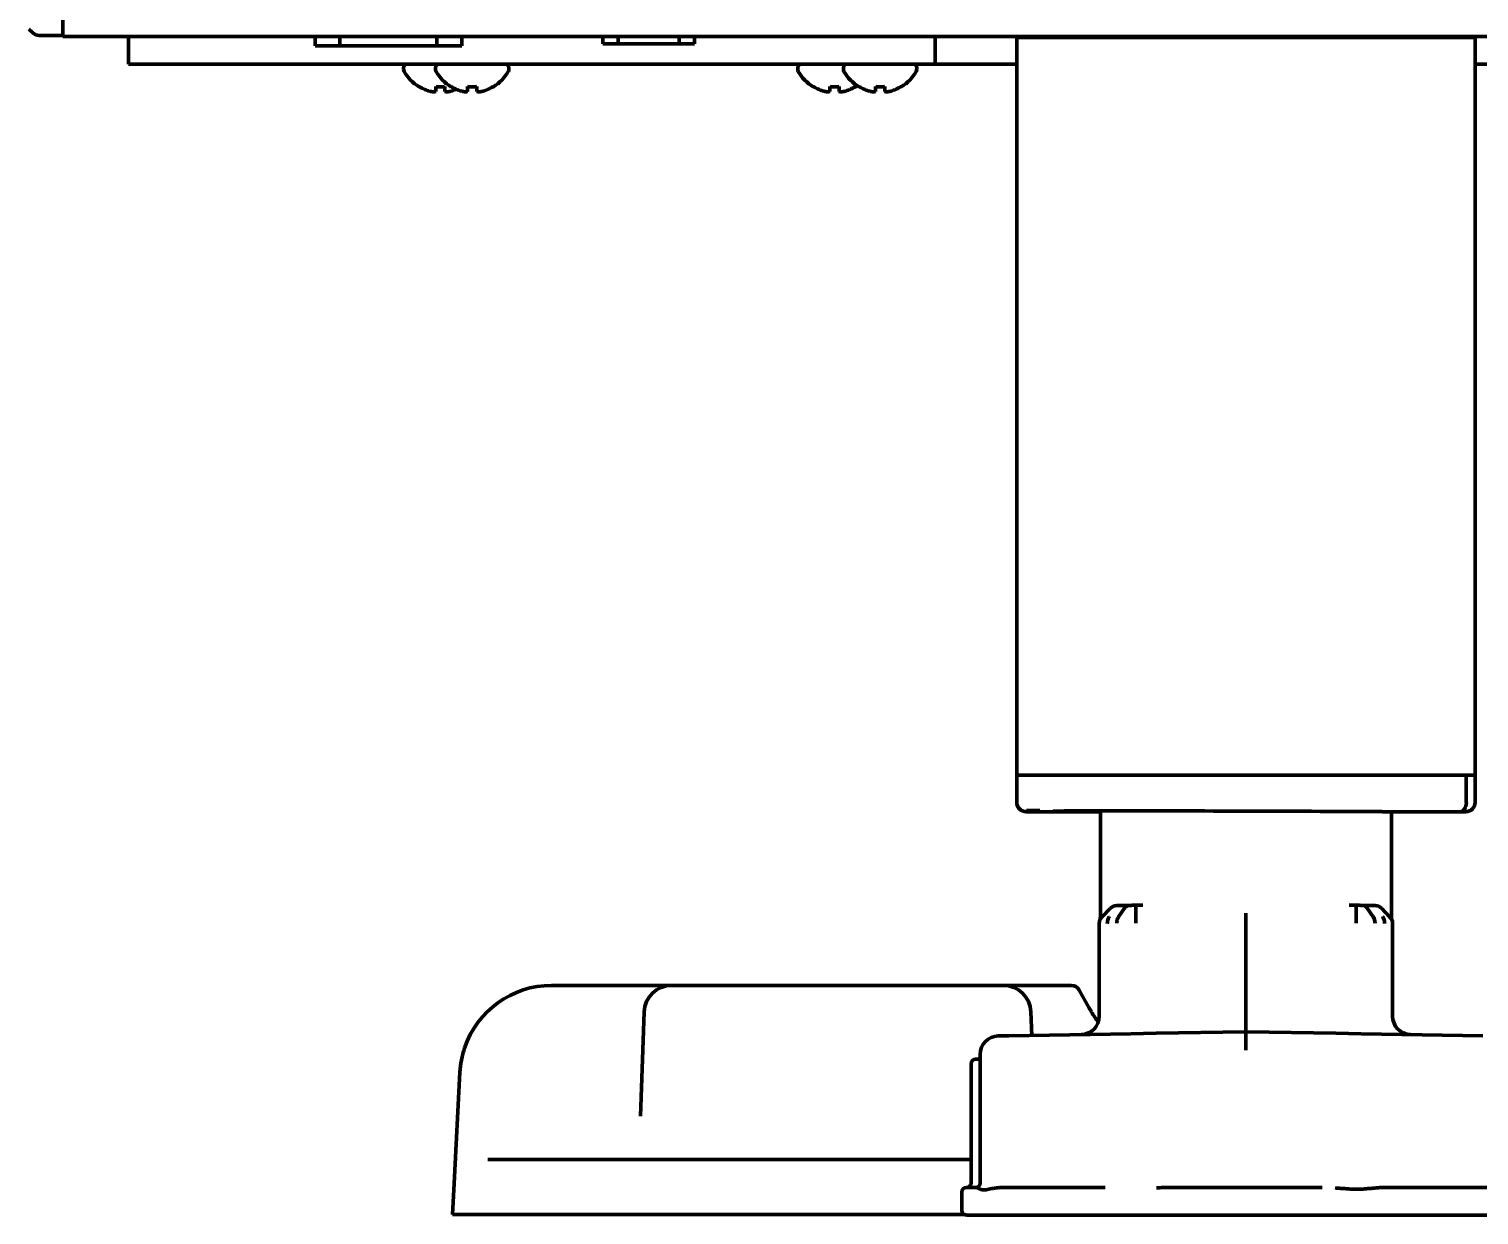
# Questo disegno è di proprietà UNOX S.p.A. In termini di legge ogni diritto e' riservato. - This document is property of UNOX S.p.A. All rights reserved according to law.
# Model space of a CAD drawing. Header units: inches. Extents: x -2983 to 7024, y 422 to 5529.
# Drawn here: x 1055.3 to 1213.5, y 2093.3 to 2222.7 of the extents above; entities that cross this region are included whole.
import ezdxf

# ---------------------------------------------------------------- set-up
doc = ezdxf.new("R2010")
doc.units = ezdxf.units.IN

msp = doc.modelspace()

# ---------------------------------------------------------------- linework, layer by layer
at = {"linetype": 'Continuous', "lineweight": 70}
for p, q in [((1055.29, 2222.72), (1055.71, 2222.31)), ((1059, 2223.69), (1059, 2221.89)), ((1056.41, 2222.02), (1059, 2222.02)), ((1230.01, 2221.89), (1059, 2221.89)), ((1066.14, 2221.89), (1066.14, 2218.89)), ((1086.5, 2221.89), (1086.5, 2220.89)), ((1089.21, 2220.89), (1086.5, 2220.89)), ((1089.21, 2220.89), (1089.21, 2221.89)), ((1089.21, 2220.89), (1099.79, 2220.89)), ((1099.79, 2221.89), (1099.79, 2220.89)), ((1099.79, 2220.89), (1102.5, 2220.89)), ((1102.5, 2220.89), (1102.5, 2221.89)), ((1117.9, 2221.89), (1117.9, 2221.09)), ((1119.58, 2221.09), (1117.9, 2221.09)), ((1119.58, 2221.09), (1119.58, 2221.89)), ((1126.22, 2221.09), (1119.58, 2221.09)), ((1126.22, 2221.89), (1126.22, 2221.09)), ((1127.9, 2221.09), (1126.22, 2221.09)), ((1127.9, 2221.09), (1127.9, 2221.89)), ((1154.14, 2221.89), (1154.14, 2218.89)), ((1163.05, 2221.79), (1163.05, 2221.89)), ((1163.05, 2221.79), (1164.85, 2221.79)), ((1163.05, 2141.34), (1163.05, 2221.79)), ((1164.25, 2221.79), (1164.25, 2221.89)), ((1164.85, 2221.79), (1211.25, 2221.79)), ((1211.25, 2221.79), (1213.05, 2221.79)), ((1211.85, 2221.79), (1211.85, 2221.89)), ((1213.05, 2221.79), (1213.05, 2221.89)), ((1213.05, 2221.79), (1213.05, 2141.34)), ((1066.14, 2218.89), (1069.14, 2218.89)), ((1069.14, 2218.89), (1146.14, 2218.89)), ((1096.16, 2218.49), (1096.16, 2218.29)), ((1099.64, 2218.49), (1099.64, 2218.29)), ((1107.64, 2218.29), (1107.64, 2218.49)), ((1139.16, 2218.49), (1139.16, 2218.29)), ((1144.14, 2218.49), (1144.14, 2218.29)), ((1146.14, 2218.89), (1154.14, 2218.89)), ((1152.14, 2218.29), (1152.14, 2218.49)), ((1154.14, 2218.89), (1162.14, 2218.89)), ((1162.14, 2218.89), (1163.05, 2218.89)), ((1213.05, 2218.89), (1214.64, 2218.89)), ((1097.86, 2216.41), (1097.86, 2216.45)), ((1101.34, 2216.41), (1101.34, 2216.45)), ((1105.94, 2216.45), (1105.94, 2216.41)), ((1140.86, 2216.41), (1140.86, 2216.45)), ((1145.46, 2216.45), (1145.46, 2216.41)), ((1145.84, 2216.41), (1145.84, 2216.45)), ((1150.44, 2216.45), (1150.44, 2216.41)), ((1163.05, 2141.34), (1164.85, 2141.34)), ((1163.05, 2138.49), (1163.05, 2141.34)), ((1164.85, 2141.34), (1211.25, 2141.34)), ((1211.25, 2141.34), (1213.05, 2141.34)), ((1212.09, 2141.34), (1212.09, 2138.34)), ((1212.09, 2141.34), (1212.09, 2138.34)), ((1213.05, 2138.35), (1213.05, 2141.34)), ((1163.05, 2138.49), (1163.05, 2138.35)), ((1164.48, 2137.34), (1164.71, 2137.34)), ((1164.48, 2137.34), (1164.71, 2137.34)), ((1164.72, 2137.34), (1172.18, 2137.34)), ((1164.72, 2137.34), (1172.18, 2137.34)), ((1172.18, 2137.43), (1172.18, 2125.65)), ((1202.9, 2137.34), (1211.39, 2137.34)), ((1202.9, 2137.34), (1211.39, 2137.34)), ((1203.93, 2125.65), (1203.93, 2137.34)), ((1211.39, 2137.34), (1211.61, 2137.34)), ((1211.39, 2137.34), (1211.62, 2137.34)), ((1173.26, 2126.8), (1172.34, 2125.85)), ((1173.96, 2127.1), (1174.27, 2127.1)), ((1174.81, 2126.82), (1174.16, 2125.88)), ((1174.27, 2127.1), (1175.3, 2127.12)), ((1176.03, 2126.84), (1176.03, 2125.9)), ((1176.04, 2127.13), (1176.8, 2127.15)), ((1199.3, 2127.15), (1200.06, 2127.13)), ((1200.07, 2126.84), (1200.07, 2125.9)), ((1200.8, 2127.12), (1201.83, 2127.1)), ((1201.29, 2126.82), (1201.94, 2125.88)), ((1201.83, 2127.1), (1202.14, 2127.1)), ((1202.84, 2126.8), (1203.76, 2125.85)), ((1172.05, 2115.03), (1172.05, 2125.15)), ((1188.05, 2115.34), (1188.05, 2125.4)), ((1201.94, 2125.88), (1201.94, 2125.88)), ((1204.05, 2125.15), (1204.05, 2115.03)), ((1112.3, 2118.39), (1117.18, 2118.39)), ((1117.18, 2118.39), (1125.4, 2118.39)), ((1125.4, 2118.39), (1130.89, 2118.39)), ((1130.89, 2118.39), (1156.11, 2118.39)), ((1156.11, 2118.39), (1161.6, 2118.39)), ((1161.6, 2118.39), (1167.6, 2118.39)), ((1167.6, 2118.39), (1169, 2118.39)), ((1170.93, 2115.98), (1169.87, 2117.88)), ((1122, 2104.13), (1122.4, 2115.5)), ((1164.6, 2115.5), (1164.69, 2112.93)), ((1171.21, 2115.49), (1170.93, 2115.98)), ((1178.25, 2113.17), (1187.95, 2113.34)), ((1187.95, 2113.34), (1188.05, 2113.34)), ((1188.05, 2113.34), (1188.16, 2113.34)), ((1188.16, 2113.34), (1197.85, 2113.17)), ((1161.03, 2112.87), (1162.2, 2112.89)), ((1162.2, 2112.89), (1175.5, 2113.12)), ((1175.5, 2113.12), (1178.25, 2113.17)), ((1197.85, 2113.17), (1200.61, 2113.12)), ((1200.61, 2113.12), (1213.9, 2112.89)), ((1158.81, 2110.34), (1158.56, 2110.34)), ((1159.06, 2110.87), (1159.06, 2096.72)), ((1101.68, 2096.77), (1102.31, 2108.92)), ((1158.06, 2109.59), (1158.06, 2109.84)), ((1158.06, 2096.84), (1158.06, 2109.59)), ((1109.66, 2099.39), (1105.33, 2099.39)), ((1158.06, 2099.39), (1109.66, 2099.39)), ((1101.68, 2096.77), (1101.5, 2093.39)), ((1157.6, 2096.34), (1158.56, 2096.34)), ((1158.08, 2096.84), (1158.06, 2096.84)), ((1161.69, 2096.34), (1172.71, 2096.34)), ((1179.72, 2096.34), (1196.38, 2096.34)), ((1203.39, 2096.34), (1214.41, 2096.34)), ((1157.05, 2095.84), (1157.05, 2093.84)), ((1109.49, 2093.39), (1101.5, 2093.39)), ((1109.49, 2093.39), (1157.33, 2093.39)), ((1218.55, 2093.34), (1157.55, 2093.34))]:
    msp.add_line(p, q, dxfattribs=at)
for centre, radius, start, end in [((1056.41, 2223.02), 1, 225, 270), ((1096.56, 2218.49), 0.4, 90, 180), ((1096.56, 2218.29), 0.4, 180, 210.3012), ((1100.36, 2220.51), 4.8, 210.3012, 238.4186), ((1100.04, 2218.49), 0.4, 90, 180), ((1100.04, 2218.29), 0.4, 180, 210.3012), ((1103.84, 2220.51), 4.8, 210.3012, 238.4186), ((1103.44, 2220.51), 4.8, 301.5837, 329.6988), ((1107.24, 2218.49), 0.4, 0, 90), ((1107.24, 2218.29), 0.4, 329.6988, 0), ((1139.56, 2218.49), 0.4, 90, 180), ((1139.56, 2218.29), 0.4, 180, 210.3012), ((1143.36, 2220.51), 4.8, 210.3012, 238.4186), ((1144.54, 2218.49), 0.4, 90, 180), ((1144.54, 2218.29), 0.4, 180, 210.3012), ((1148.34, 2220.51), 4.8, 210.3012, 238.4186), ((1147.94, 2220.51), 4.8, 301.5837, 329.6988), ((1151.74, 2218.49), 0.4, 0, 90), ((1151.74, 2218.29), 0.4, 329.6988, 0), ((1100.16, 2220.19), 3.78, 262.3959, 269.9965), ((1100.16, 2220.19), 3.78, 270.0035, 277.6041), ((1103.64, 2220.19), 3.78, 262.3959, 269.9965), ((1103.64, 2220.19), 3.78, 270.0035, 277.6041), ((1143.16, 2220.19), 3.78, 262.3959, 269.9965), ((1143.16, 2220.19), 3.78, 270.0035, 277.6041), ((1142.96, 2220.51), 4.8, 301.5837, 304.0715), ((1148.14, 2220.19), 3.78, 262.3959, 269.9965), ((1148.14, 2220.19), 3.78, 270.0035, 277.6041), ((1170.18, 2126.01), 2, 344.3099, 0.04), ((1173.98, 2126.1), 1, 91, 135.5), ((1173.05, 2125.15), 1, 135.5, 180), ((1203.05, 2125.15), 1, 0, 44.5), ((1112.3, 2108.39), 10, 90, 161.5533), ((1125.4, 2115.39), 3, 90, 178), ((1161.6, 2115.39), 3, 2, 90), ((1169, 2117.39), 1, 29.22, 90), ((1170.05, 2115.03), 2, 271, 0), ((1178.19, 2119.39), 8, 209.22, 218.678), ((1206.05, 2115.03), 2, 180, 269), ((1161.06, 2110.87), 2, 91, 180), ((1158.56, 2109.84), 0.5, 90, 180), ((1158.81, 2110.59), 0.25, 270, 0), ((1157.55, 2095.84), 0.5, 90, 180), ((1158.56, 2096.84), 0.5, 270, 0), ((1157.55, 2093.84), 0.5, 180, 270)]:
    msp.add_arc(centre, radius, start, end, dxfattribs=at)
for centre, major_axis, ratio, start_param, end_param in [((1164.05, 2138.35), (1, 0), 0.999995, 3.141593, 4.709304), ((1165.55, 2137.34), (-1.5, 0), 0.003085, 0.00001, 0.785408), ((1165.55, 2137.48), (-1.5, 0), 0.003085, 4.712399, 5.977528), ((1188.05, 2137.34), (-21, 0.06), 0.003085, 3.927, 6.996876), ((1211.39, 2138.34), (0, 1), 0.707107, 3.141593, 4.712389), ((1211.39, 2138.34), (0, 1), 0.707107, 3.141593, 4.712389), ((1210.55, 2137.34), (1.5, 0), 0.003085, 5.497778, 6.283176), ((1212.05, 2138.35), (1, 0), 0.999995, 4.715474, 6.283185), ((1200.04, 2126.13), (-0.017, -1), 0.01745, 2.356346, 3.141594), ((1202.12, 2126.1), (0, 1), 1, 5.48906, 6.265732), ((1173.64, 2125.16), (0.01, -1), 0.707088, 3.925849, 4.70425), ((1201.43, 2125.18), (-0.017, -1), 0.707053, 1.583129, 2.362365), ((1202.46, 2125.16), (-0.01, -1), 0.707088, 1.578072, 2.357338)]:
    msp.add_ellipse(centre, major_axis=major_axis, ratio=ratio, start_param=start_param, end_param=end_param, dxfattribs=at)
for points, knots in [([(1097.86, 2216.45), (1098.06, 2216.32), (1098.27, 2216.21), (1098.6, 2216.08), (1098.71, 2216.03), (1098.93, 2215.96), (1099.04, 2215.93), (1099.16, 2215.9)], [0, 0, 0, 0, 0.5, 0.5, 0.75, 0.75, 1, 1, 1, 1]), ([(1100.66, 2216.45), (1100.66, 2216.32), (1100.66, 2216.21), (1100.66, 2216.08), (1100.66, 2216.03), (1100.66, 2215.96), (1100.66, 2215.93), (1100.66, 2215.9)], [0, 0, 0, 0, 0.5, 0.5, 0.75, 0.75, 1, 1, 1, 1]), ([(1101.16, 2215.9), (1101.21, 2215.91), (1101.32, 2215.94), (1101.48, 2215.99), (1101.64, 2216.05), (1101.78, 2216.1), (1101.87, 2216.14), (1101.9, 2216.15)], [0, 0, 0, 0, 0.213498, 0.426997, 0.640495, 0.853994, 1, 1, 1, 1]), ([(1101.34, 2216.45), (1101.55, 2216.32), (1101.76, 2216.21), (1102.08, 2216.08), (1102.19, 2216.03), (1102.41, 2215.96), (1102.53, 2215.93), (1102.64, 2215.9)], [0, 0, 0, 0, 0.5, 0.5, 0.75, 0.75, 1, 1, 1, 1]), ([(1104.14, 2216.45), (1104.14, 2216.32), (1104.14, 2216.21), (1104.14, 2216.08), (1104.14, 2216.03), (1104.14, 2215.96), (1104.14, 2215.93), (1104.14, 2215.9)], [0, 0, 0, 0, 0.5, 0.5, 0.75, 0.75, 1, 1, 1, 1]), ([(1140.86, 2216.45), (1141.06, 2216.32), (1141.27, 2216.21), (1141.6, 2216.08), (1141.71, 2216.03), (1141.93, 2215.96), (1142.04, 2215.93), (1142.16, 2215.9)], [0, 0, 0, 0, 0.5, 0.5, 0.75, 0.75, 1, 1, 1, 1]), ([(1143.66, 2216.45), (1143.66, 2216.32), (1143.66, 2216.21), (1143.66, 2216.08), (1143.66, 2216.03), (1143.66, 2215.96), (1143.66, 2215.93), (1143.66, 2215.9)], [0, 0, 0, 0, 0.5, 0.5, 0.75, 0.75, 1, 1, 1, 1]), ([(1145.84, 2216.45), (1146.04, 2216.32), (1146.25, 2216.21), (1146.58, 2216.08), (1146.69, 2216.03), (1146.91, 2215.96), (1147.03, 2215.93), (1147.14, 2215.9)], [0, 0, 0, 0, 0.5, 0.5, 0.75, 0.75, 1, 1, 1, 1]), ([(1148.64, 2216.45), (1148.64, 2216.32), (1148.64, 2216.21), (1148.64, 2216.08), (1148.64, 2216.03), (1148.64, 2215.96), (1148.64, 2215.93), (1148.64, 2215.9)], [0, 0, 0, 0, 0.5, 0.5, 0.75, 0.75, 1, 1, 1, 1]), ([(1174.81, 2126.82), (1174.85, 2126.87), (1174.88, 2126.91), (1174.94, 2126.97), (1174.96, 2126.98), (1174.99, 2127.01), (1175, 2127.01), (1175.02, 2127.03), (1175.03, 2127.03), (1175.08, 2127.07), (1175.12, 2127.08), (1175.18, 2127.1), (1175.19, 2127.11), (1175.21, 2127.11), (1175.21, 2127.11), (1175.22, 2127.11), (1175.23, 2127.11), (1175.23, 2127.11), (1175.26, 2127.12), (1175.28, 2127.12), (1175.3, 2127.12)], [0, 0, 0, 0, 0.25, 0.25, 0.375, 0.375, 0.4375, 0.4375, 0.5, 0.5, 0.75, 0.75, 0.8125, 0.828125, 0.828125, 0.84375, 0.84375, 0.875, 0.875, 1, 1, 1, 1]), ([(1175.3, 2127.12), (1175.35, 2127.12), (1175.41, 2127.12), (1175.49, 2127.12), (1175.52, 2127.12), (1175.56, 2127.12), (1175.58, 2127.12), (1175.61, 2127.12), (1175.63, 2127.13), (1175.7, 2127.13), (1175.77, 2127.13), (1175.87, 2127.13), (1175.9, 2127.13), (1175.97, 2127.13), (1176, 2127.13), (1176.04, 2127.13)], [0, 0, 0, 0, 0.25, 0.25, 0.375, 0.375, 0.4375, 0.4375, 0.5, 0.5, 0.75, 0.75, 0.875, 0.875, 1, 1, 1, 1]), ([(1176.03, 2126.84), (1176.03, 2126.89), (1176.03, 2126.97), (1176.03, 2127.03), (1176.03, 2127.08), (1176.03, 2127.1), (1176.04, 2127.12), (1176.04, 2127.12), (1176.04, 2127.12), (1176.04, 2127.13), (1176.04, 2127.13), (1176.04, 2127.13), (1176.04, 2127.13), (1176.04, 2127.13)], [0, 0, 0, 0, 0.25, 0.5, 0.5, 0.75, 0.75, 0.8125, 0.84375, 0.84375, 0.875, 0.875, 1, 1, 1, 1]), ([(1188.05, 2125.69), (1188.05, 2125.78), (1188.05, 2125.87), (1188.05, 2126.02), (1188.05, 2126.09), (1188.05, 2126.18), (1188.05, 2126.21), (1188.05, 2126.23), (1188.05, 2126.24), (1188.05, 2126.25), (1188.05, 2126.25), (1188.05, 2126.26)], [0, 0, 0, 0, 0.5, 0.5, 0.75, 0.875, 0.9375, 0.9375, 0.96875, 0.96875, 1, 1, 1, 1]), ([(1200.06, 2127.13), (1200.08, 2127.13), (1200.1, 2127.13), (1200.13, 2127.13), (1200.18, 2127.13), (1200.27, 2127.13), (1200.33, 2127.13), (1200.38, 2127.13), (1200.4, 2127.13), (1200.43, 2127.13), (1200.44, 2127.13), (1200.52, 2127.12), (1200.58, 2127.12), (1200.67, 2127.12), (1200.69, 2127.12), (1200.75, 2127.12), (1200.77, 2127.12), (1200.8, 2127.12)], [0, 0, 0, 0, 0.0625, 0.0625, 0.125, 0.25, 0.375, 0.375, 0.4375, 0.4375, 0.5, 0.5, 0.75, 0.75, 0.875, 0.875, 1, 1, 1, 1]), ([(1201.29, 2126.82), (1201.26, 2126.87), (1201.22, 2126.91), (1201.17, 2126.96), (1201.16, 2126.97), (1201.14, 2126.98), (1201.13, 2126.99), (1201.1, 2127.01), (1201.08, 2127.03), (1201.02, 2127.07), (1200.98, 2127.09), (1200.92, 2127.1), (1200.91, 2127.11), (1200.89, 2127.11), (1200.89, 2127.11), (1200.88, 2127.11), (1200.88, 2127.11), (1200.87, 2127.11), (1200.84, 2127.12), (1200.82, 2127.12), (1200.8, 2127.12)], [0, 0, 0, 0, 0.25, 0.25, 0.3125, 0.3125, 0.375, 0.375, 0.5, 0.5, 0.75, 0.75, 0.8125, 0.828125, 0.828125, 0.84375, 0.84375, 0.875, 0.875, 1, 1, 1, 1]), ([(1173.13, 2125.87), (1173.13, 2125.86), (1173.12, 2125.84), (1173.1, 2125.82), (1173.1, 2125.81), (1173.07, 2125.77), (1173.06, 2125.74), (1173.02, 2125.66), (1173, 2125.6), (1172.97, 2125.51), (1172.97, 2125.48), (1172.95, 2125.42), (1172.95, 2125.39), (1172.94, 2125.32), (1172.94, 2125.28), (1172.93, 2125.24), (1172.93, 2125.23), (1172.93, 2125.22), (1172.93, 2125.2), (1172.93, 2125.18), (1172.93, 2125.16)], [0, 0, 0, 0, 0.0625, 0.0625, 0.125, 0.125, 0.25, 0.25, 0.5, 0.5, 0.625, 0.625, 0.75, 0.75, 0.875, 0.90625, 0.921875, 0.921875, 0.9375, 1, 1, 1, 1]), ([(1174.16, 2125.88), (1174.15, 2125.86), (1174.13, 2125.82), (1174.1, 2125.78), (1174.1, 2125.77), (1174.1, 2125.77), (1174.09, 2125.76), (1174.09, 2125.76), (1174.09, 2125.75), (1174.08, 2125.74), (1174.05, 2125.67), (1174.03, 2125.61), (1174, 2125.49), (1173.98, 2125.43), (1173.97, 2125.31), (1173.96, 2125.24), (1173.97, 2125.18)], [0, 0, 0, 0, 0.125, 0.1875, 0.195313, 0.195313, 0.203125, 0.203125, 0.21875, 0.25, 0.25, 0.5, 0.5, 0.75, 0.75, 1, 1, 1, 1]), ([(1176.04, 2125.19), (1176.04, 2125.26), (1176.04, 2125.32), (1176.03, 2125.45), (1176.03, 2125.51), (1176.03, 2125.6), (1176.03, 2125.64), (1176.03, 2125.68), (1176.03, 2125.69), (1176.03, 2125.69), (1176.03, 2125.69), (1176.03, 2125.7), (1176.03, 2125.7), (1176.03, 2125.72), (1176.03, 2125.74), (1176.03, 2125.8), (1176.03, 2125.85), (1176.03, 2125.9)], [0, 0, 0, 0, 0.25, 0.25, 0.5, 0.5, 0.625, 0.65625, 0.660156, 0.660156, 0.664063, 0.664063, 0.671875, 0.6875, 0.75, 0.75, 1, 1, 1, 1]), ([(1188.05, 2125.69), (1188.05, 2125.69), (1188.05, 2125.69), (1188.05, 2125.66), (1188.05, 2125.62), (1188.05, 2125.55), (1188.05, 2125.47), (1188.05, 2125.43), (1188.05, 2125.4)], [0, 0, 0, 0, 0.000031, 0.000031, 0.250024, 0.500016, 0.750008, 1, 1, 1, 1]), ([(1200.07, 2125.9), (1200.07, 2125.85), (1200.07, 2125.8), (1200.07, 2125.69), (1200.07, 2125.63), (1200.07, 2125.51), (1200.07, 2125.45), (1200.07, 2125.32), (1200.07, 2125.26), (1200.07, 2125.19)], [0, 0, 0, 0, 0.25, 0.25, 0.5, 0.5, 0.75, 0.75, 1, 1, 1, 1]), ([(1202.97, 2125.86), (1202.97, 2125.86), (1202.97, 2125.86), (1202.99, 2125.84), (1203.02, 2125.79), (1203.06, 2125.71), (1203.09, 2125.63), (1203.12, 2125.54), (1203.14, 2125.45), (1203.16, 2125.35), (1203.17, 2125.26), (1203.17, 2125.19), (1203.17, 2125.16)], [0, 0, 0, 0, 0.00004, 0.00004, 0.125035, 0.25003, 0.375025, 0.50002, 0.625015, 0.75001, 0.875005, 1, 1, 1, 1]), ([(1204, 2125.46), (1204, 2125.45), (1204, 2125.46), (1204, 2125.46), (1204, 2125.48), (1204, 2125.49), (1203.99, 2125.49), (1203.99, 2125.49)], [0, 0, 0, 0, 0.555109, 0.898472, 0.948951, 0.984417, 1, 1, 1, 1]), ([(1188.05, 2115.34), (1188.05, 2115.29), (1188.05, 2115.18), (1188.05, 2115.01), (1188.05, 2114.85), (1188.05, 2114.69), (1188.05, 2114.54), (1188.05, 2114.39), (1188.05, 2114.25), (1188.05, 2114.11), (1188.05, 2113.99), (1188.05, 2113.87), (1188.05, 2113.76), (1188.05, 2113.67), (1188.05, 2113.58), (1188.05, 2113.51), (1188.05, 2113.45), (1188.05, 2113.4), (1188.05, 2113.37), (1188.05, 2113.35), (1188.05, 2113.34), (1188.05, 2113.34)], [0, 0, 0, 0, 0.052794, 0.105589, 0.158383, 0.211178, 0.263972, 0.316766, 0.369561, 0.422355, 0.47515, 0.527944, 0.580739, 0.633533, 0.686327, 0.739122, 0.791916, 0.844711, 0.897505, 0.950299, 1, 1, 1, 1]), ([(1188.05, 2111.34), (1188.05, 2111.36), (1188.05, 2111.37), (1188.05, 2111.41), (1188.05, 2111.42), (1188.05, 2111.47), (1188.05, 2111.51), (1188.05, 2111.6), (1188.05, 2111.73), (1188.05, 2111.86), (1188.05, 2111.95), (1188.05, 2111.98), (1188.05, 2112.05), (1188.05, 2112.08), (1188.05, 2112.23), (1188.05, 2112.34), (1188.05, 2112.51), (1188.05, 2112.56), (1188.05, 2112.63), (1188.05, 2112.66), (1188.05, 2112.71), (1188.05, 2112.73), (1188.05, 2112.85), (1188.05, 2112.93), (1188.05, 2113.02), (1188.05, 2113.04), (1188.05, 2113.06), (1188.05, 2113.07), (1188.05, 2113.09), (1188.05, 2113.13), (1188.05, 2113.16), (1188.05, 2113.24), (1188.05, 2113.28), (1188.05, 2113.31), (1188.05, 2113.32), (1188.05, 2113.33), (1188.05, 2113.33), (1188.05, 2113.34), (1188.05, 2113.34), (1188.05, 2113.34)], [0, 0, 0, 0, 0.015666, 0.015666, 0.031332, 0.031332, 0.062663, 0.062663, 0.125326, 0.187989, 0.187989, 0.219321, 0.219321, 0.250653, 0.250653, 0.375979, 0.375979, 0.438642, 0.438642, 0.469974, 0.469974, 0.501305, 0.501305, 0.626631, 0.626631, 0.657963, 0.657963, 0.673629, 0.673629, 0.689295, 0.751958, 0.751958, 0.877284, 0.877284, 0.908616, 0.908616, 0.939947, 0.939947, 1, 1, 1, 1]), ([(1102.31, 2108.92), (1102.34, 2109.36), (1102.39, 2109.81), (1102.52, 2110.47), (1102.57, 2110.69), (1102.68, 2111.13), (1102.74, 2111.34), (1102.81, 2111.56)], [0, 0, 0, 0, 0.5, 0.5, 0.75, 0.75, 1, 1, 1, 1]), ([(1158.06, 2096.84), (1158.06, 2096.81), (1158.06, 2096.78), (1158.05, 2096.71), (1158.04, 2096.68), (1158.01, 2096.62), (1158, 2096.59), (1157.96, 2096.54), (1157.94, 2096.51), (1157.89, 2096.47), (1157.87, 2096.44), (1157.81, 2096.41), (1157.79, 2096.39), (1157.72, 2096.37), (1157.69, 2096.36), (1157.63, 2096.35), (1157.6, 2096.34), (1157.56, 2096.34)], [0, 0, 0, 0, 0.125, 0.125, 0.25, 0.25, 0.375, 0.375, 0.5, 0.5, 0.625, 0.625, 0.75, 0.75, 0.875, 0.875, 1, 1, 1, 1]), ([(1160.68, 2096.28), (1160.56, 2096.26), (1160.44, 2096.24), (1160.22, 2096.2), (1160.11, 2096.17), (1159.91, 2096.13), (1159.81, 2096.11), (1159.7, 2096.1), (1159.68, 2096.09), (1159.63, 2096.09), (1159.61, 2096.09), (1159.55, 2096.08), (1159.46, 2096.08), (1159.39, 2096.08), (1159.31, 2096.09), (1159.28, 2096.09), (1159.21, 2096.11), (1159.18, 2096.12), (1159.13, 2096.13), (1159.12, 2096.13), (1159.09, 2096.14), (1159.07, 2096.15), (1159, 2096.17), (1158.95, 2096.2), (1158.86, 2096.24), (1158.83, 2096.26), (1158.8, 2096.28)], [0, 0, 0, 0, 0.125, 0.125, 0.25, 0.25, 0.375, 0.375, 0.40625, 0.40625, 0.4375, 0.4375, 0.5, 0.5625, 0.5625, 0.625, 0.625, 0.6875, 0.6875, 0.71875, 0.71875, 0.75, 0.75, 0.875, 0.875, 1, 1, 1, 1]), ([(1161.69, 2096.34), (1161.52, 2096.34), (1161.35, 2096.34), (1161.1, 2096.32), (1161.01, 2096.32), (1160.85, 2096.3), (1160.77, 2096.29), (1160.68, 2096.28)], [0, 0, 0, 0, 0.5, 0.5, 0.75, 0.75, 1, 1, 1, 1]), ([(1179.72, 2096.34), (1179.49, 2096.34), (1179.25, 2096.34), (1178.9, 2096.33), (1178.78, 2096.32), (1178.55, 2096.31), (1178.43, 2096.31), (1178.31, 2096.3)], [0, 0, 0, 0, 0.5, 0.5, 0.75, 0.75, 1, 1, 1, 1]), ([(1202.24, 2096.3), (1202.08, 2096.28), (1201.91, 2096.27), (1201.57, 2096.23), (1201.4, 2096.22), (1201.05, 2096.19), (1200.87, 2096.17), (1200.59, 2096.16), (1200.5, 2096.16), (1200.32, 2096.15), (1200.22, 2096.15), (1200.03, 2096.15), (1199.94, 2096.15), (1199.75, 2096.16), (1199.65, 2096.16), (1199.37, 2096.17), (1199.17, 2096.19), (1198.88, 2096.21), (1198.78, 2096.22), (1198.59, 2096.23), (1198.49, 2096.24), (1198.19, 2096.27), (1197.99, 2096.28), (1197.79, 2096.3)], [0, 0, 0, 0, 0.125, 0.125, 0.25, 0.25, 0.375, 0.375, 0.4375, 0.4375, 0.5, 0.5, 0.5625, 0.5625, 0.625, 0.625, 0.75, 0.75, 0.8125, 0.8125, 0.875, 0.875, 1, 1, 1, 1]), ([(1203.39, 2096.34), (1203.2, 2096.34), (1203.01, 2096.34), (1202.72, 2096.33), (1202.63, 2096.32), (1202.43, 2096.31), (1202.34, 2096.31), (1202.24, 2096.3)], [0, 0, 0, 0, 0.5, 0.5, 0.75, 0.75, 1, 1, 1, 1])]:
    msp.add_open_spline(points, degree=3, knots=knots, dxfattribs=at)
for points, degree in [([(1099.66, 2215.9), (1099.66, 2215.91), (1099.66, 2215.94), (1099.66, 2215.99), (1099.66, 2216.05), (1099.66, 2216.11), (1099.66, 2216.17), (1099.66, 2216.25), (1099.66, 2216.34), (1099.66, 2216.41), (1099.66, 2216.45)], 3), ([(1103.14, 2215.9), (1103.14, 2215.91), (1103.14, 2215.94), (1103.14, 2215.99), (1103.14, 2216.05), (1103.14, 2216.11), (1103.14, 2216.17), (1103.14, 2216.25), (1103.14, 2216.34), (1103.14, 2216.41), (1103.14, 2216.45)], 3), ([(1104.64, 2215.9), (1104.7, 2215.91), (1104.81, 2215.94), (1104.97, 2215.99), (1105.13, 2216.05), (1105.28, 2216.11), (1105.43, 2216.17), (1105.59, 2216.25), (1105.76, 2216.34), (1105.88, 2216.41), (1105.94, 2216.45)], 3), ([(1142.66, 2215.9), (1142.66, 2215.91), (1142.66, 2215.94), (1142.66, 2215.99), (1142.66, 2216.05), (1142.66, 2216.11), (1142.66, 2216.17), (1142.66, 2216.25), (1142.66, 2216.34), (1142.66, 2216.41), (1142.66, 2216.45)], 3), ([(1144.16, 2215.9), (1144.21, 2215.91), (1144.32, 2215.94), (1144.48, 2215.99), (1144.64, 2216.05), (1144.8, 2216.11), (1144.95, 2216.17), (1145.11, 2216.25), (1145.27, 2216.34), (1145.4, 2216.41), (1145.46, 2216.45)], 3), ([(1147.64, 2215.9), (1147.64, 2215.91), (1147.64, 2215.94), (1147.64, 2215.99), (1147.64, 2216.05), (1147.64, 2216.11), (1147.64, 2216.17), (1147.64, 2216.25), (1147.64, 2216.34), (1147.64, 2216.41), (1147.64, 2216.45)], 3), ([(1149.14, 2215.9), (1149.19, 2215.91), (1149.3, 2215.94), (1149.46, 2215.99), (1149.62, 2216.05), (1149.78, 2216.11), (1149.93, 2216.17), (1150.09, 2216.25), (1150.25, 2216.34), (1150.38, 2216.41), (1150.44, 2216.45)], 3), ([(1099.16, 2215.9), (1099.19, 2215.89), (1099.24, 2215.89), (1099.31, 2215.88), (1099.38, 2215.88), (1099.45, 2215.88), (1099.52, 2215.88), (1099.59, 2215.89), (1099.64, 2215.89), (1099.66, 2215.9)], 3), ([(1100.66, 2215.9), (1100.68, 2215.89), (1100.73, 2215.89), (1100.8, 2215.88), (1100.87, 2215.88), (1100.95, 2215.88), (1101.02, 2215.88), (1101.09, 2215.89), (1101.14, 2215.89), (1101.16, 2215.9)], 3), ([(1102.64, 2215.9), (1102.67, 2215.89), (1102.72, 2215.89), (1102.79, 2215.88), (1102.87, 2215.88), (1102.94, 2215.88), (1103.01, 2215.88), (1103.07, 2215.89), (1103.12, 2215.89), (1103.14, 2215.9)], 3), ([(1104.14, 2215.9), (1104.17, 2215.89), (1104.21, 2215.89), (1104.29, 2215.88), (1104.36, 2215.88), (1104.43, 2215.88), (1104.5, 2215.88), (1104.57, 2215.89), (1104.62, 2215.89), (1104.64, 2215.9)], 3), ([(1142.16, 2215.9), (1142.19, 2215.89), (1142.24, 2215.89), (1142.31, 2215.88), (1142.38, 2215.88), (1142.45, 2215.88), (1142.52, 2215.88), (1142.59, 2215.89), (1142.64, 2215.89), (1142.66, 2215.9)], 3), ([(1143.66, 2215.9), (1143.68, 2215.89), (1143.73, 2215.89), (1143.8, 2215.88), (1143.87, 2215.88), (1143.95, 2215.88), (1144.02, 2215.88), (1144.09, 2215.89), (1144.14, 2215.89), (1144.16, 2215.9)], 3), ([(1147.14, 2215.9), (1147.17, 2215.89), (1147.22, 2215.89), (1147.29, 2215.88), (1147.36, 2215.88), (1147.43, 2215.88), (1147.5, 2215.88), (1147.57, 2215.89), (1147.62, 2215.89), (1147.64, 2215.9)], 3), ([(1148.64, 2215.9), (1148.66, 2215.89), (1148.71, 2215.89), (1148.78, 2215.88), (1148.85, 2215.88), (1148.93, 2215.88), (1149, 2215.88), (1149.07, 2215.89), (1149.12, 2215.89), (1149.14, 2215.9)], 3), ([(1172.1, 2125.47), (1172.08, 2125.42), (1172.12, 2125.5)], 2), ([(1201.94, 2125.88), (1201.95, 2125.86), (1201.98, 2125.81), (1202.02, 2125.73), (1202.06, 2125.65), (1202.09, 2125.56), (1202.11, 2125.47), (1202.12, 2125.37), (1202.13, 2125.28), (1202.14, 2125.21), (1202.14, 2125.18)], 3), ([(1204.01, 2125.45), (1204.01, 2125.44), (1204.01, 2125.44)], 2), ([(1157.58, 2096.34), (1157.57, 2096.34), (1157.57, 2096.34), (1157.56, 2096.34)], 3), ([(1157.6, 2096.34), (1157.6, 2096.34), (1157.59, 2096.34), (1157.58, 2096.34), (1157.58, 2096.34), (1157.58, 2096.34)], 3), ([(1158.07, 2096.84), (1158.06, 2096.75)], 1)]:
    msp.add_open_spline(points, degree=degree, dxfattribs=at)

doc.saveas('drawing.dxf')
